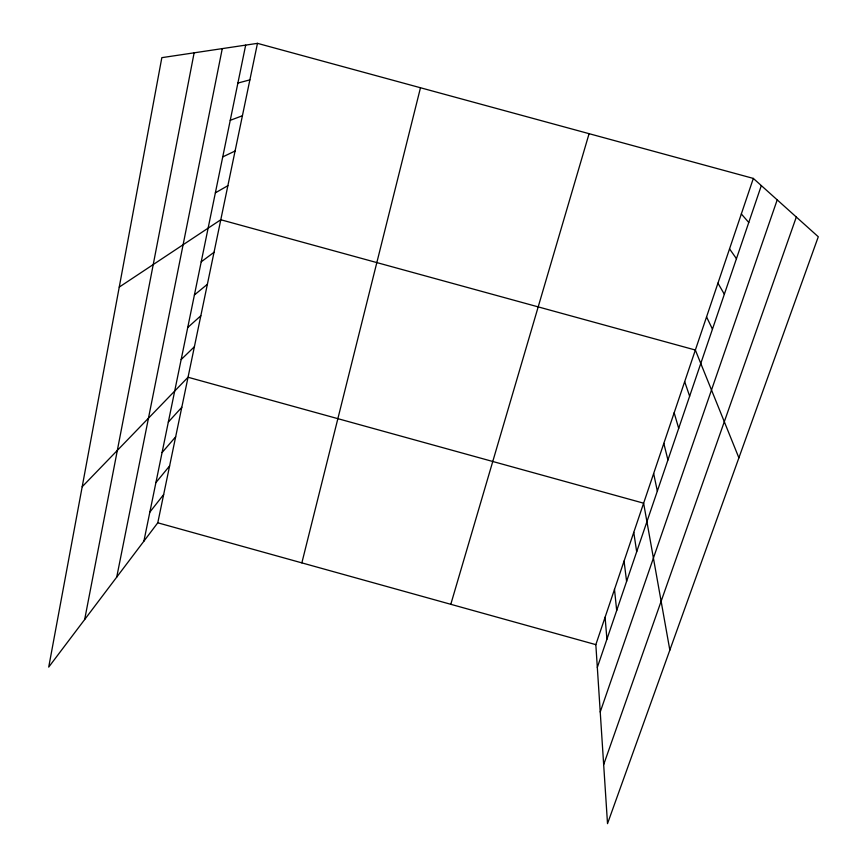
<?xml version="1.0" encoding="UTF-8"?>
<svg xmlns="http://www.w3.org/2000/svg" width="867" height="867" viewBox="0 0 867 867"><rect width="100%" height="100%" fill="white"/><g stroke="black" fill="none" stroke-linecap="round" stroke-linejoin="round"><path stroke-width="1.3" d="M84.663 619.537L194.132 52.822M116.72 577.129L222.277 48.617M143.889 541.171L245.675 45.117M257.466 43.35L161.836 57.656L48.715 667.102L157.783 522.801L257.466 43.35L753.336 178.418L818.285 236.767L607.518 823.65L595.835 644.647L753.336 178.418M301.857 562.878L420.484 87.751M450.797 604.31L589.083 133.681M597.32 667.417L761.324 185.603M600.224 711.991L777.211 199.865M603.67 764.596L796.318 217.043M149.861 512.104L163.646 494.58M155.919 482.572L169.607 465.937M162.075 452.563L175.654 436.838M168.328 422.066L181.799 407.284M82.192 486.755L188.041 377.253L643.617 503.185L669.844 650.12M181.16 359.556L194.381 346.757M187.727 327.531L200.83 315.772M194.414 294.964L207.376 284.289M201.209 261.845L214.03 252.286M119.256 287.085L220.792 219.752L695.356 350.03L738.89 457.852M215.363 192.842L227.869 185.679M222.732 156.905L235.076 151.021M230.243 120.318L242.413 115.755M237.883 83.059L249.869 79.872M157.783 522.801L595.835 644.647M741.328 213.954L748.774 222.483M729.537 248.862L736.451 258.691M717.941 283.173L724.346 294.238M706.551 316.888L712.457 329.167M684.67 381.664L689.644 396.186M674.158 412.79L678.698 428.363M663.819 443.405L667.926 459.987M653.642 473.534L657.338 491.09M633.766 532.371L636.681 551.791M624.056 561.101L626.603 581.399M614.497 589.376L616.686 610.531M605.09 617.228L606.922 639.196"/></g></svg>
